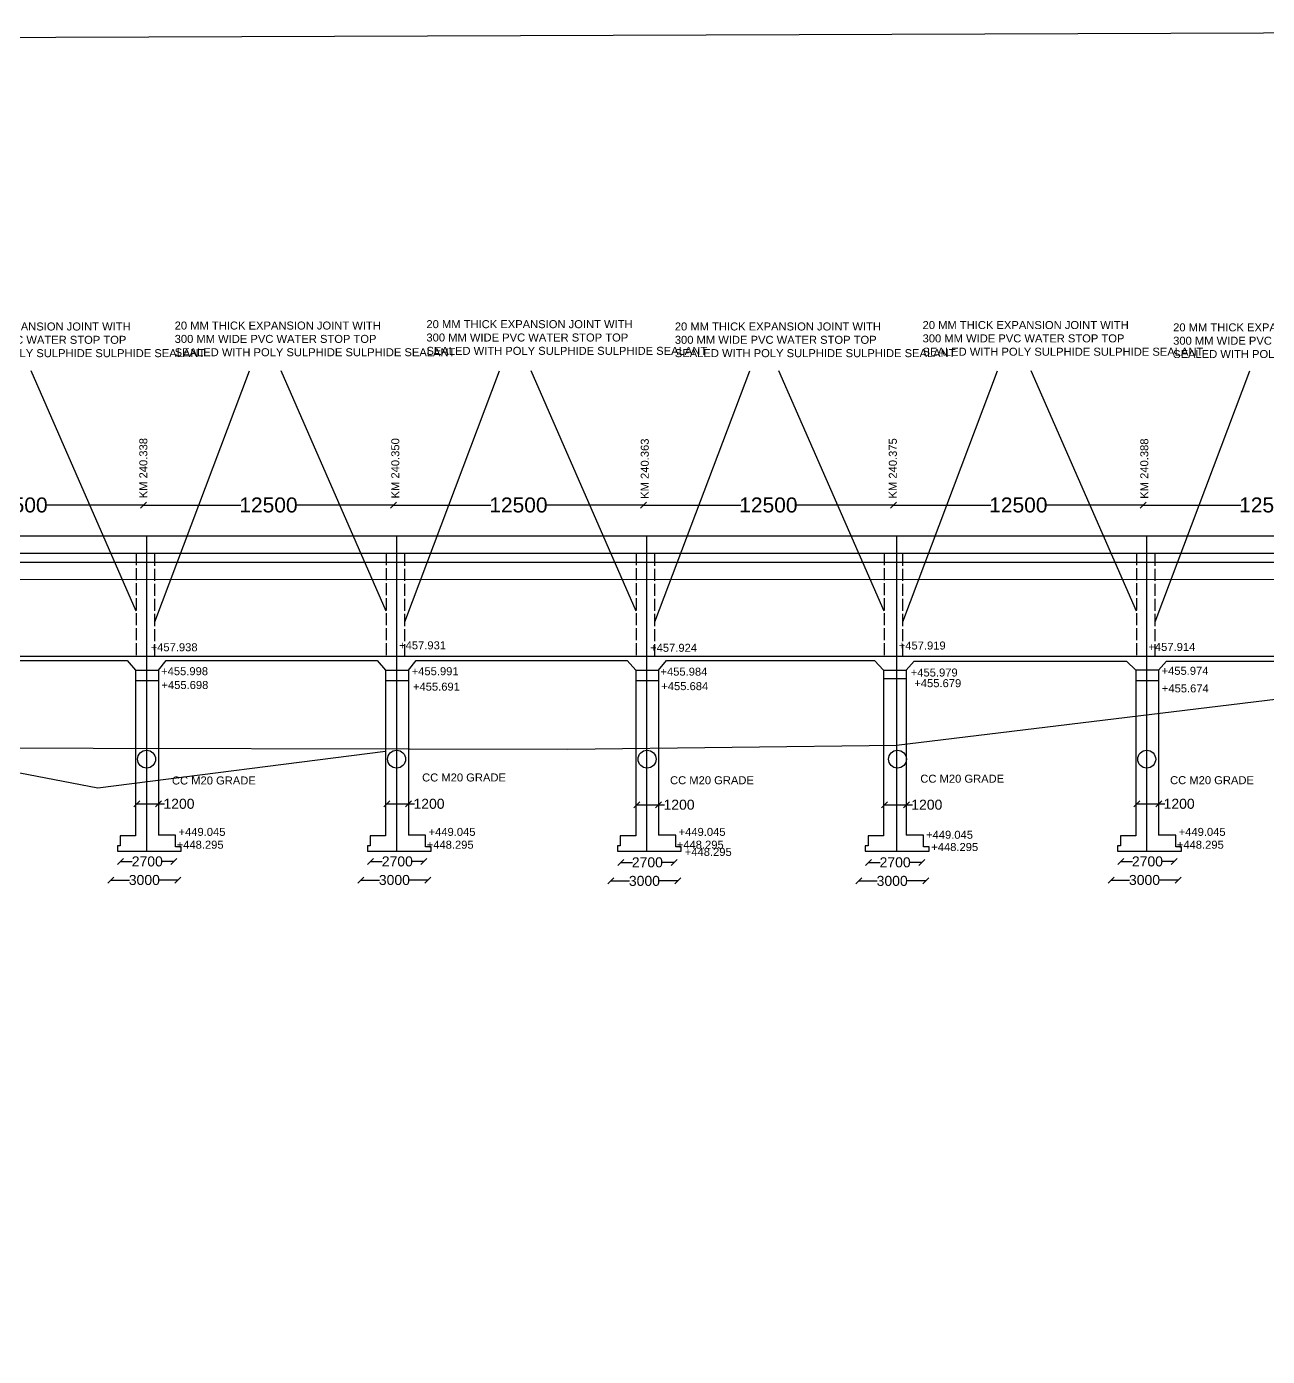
# Model space of a CAD drawing. Header units: millimetres. Extents: x -112454 to 301508, y -143387 to 43222.
# Drawn here: x 150782 to 212812, y -23251 to 43222 of the extents above; entities that cross this region are included whole.
import ezdxf

# ---------------------------------------------------------------- set-up
doc = ezdxf.new("R2010")
doc.units = ezdxf.units.MM
doc.header["$MEASUREMENT"] = 0
doc.linetypes.add('ACAD_ISO02W100', pattern=[15, 12, -3])
for name, color, linetype in [('DIMENSION', 7, 'Continuous'), ('DRAWING', 7, 'Continuous'), ('TEXT', 7, 'Continuous')]:
    doc.layers.add(name, color=color, linetype=linetype)
doc.styles.get("Standard").update_dxf_attribs({"font": 'arial.ttf', "height": 500})
doc.dimstyles.get("Standard").update_dxf_attribs({"dimtxt": 500, "dimasz": 300, "dimexe": 0.18, "dimexo": 0.0625, "dimgap": 0.09, "dimtad": 0, "dimdec": 0, "dimzin": 0, "dimdsep": 46, "dimtxsty": 'Standard', "dimblk": 'OBLIQUE', "dimcen": 0.09, "dimse1": 1, "dimse2": 1, "dimadec": 0, "dimazin": 0, "dimtfac": 1, "dimtdec": 0, "dimtofl": 0, "dimtmove": 0, "dimatfit": 3, "dimfxl": 0, "dimtolj": 1, "dimtzin": 0, "dimarcsym": 0})

# ---------------------------------------------------------------- blocks, each defined once
blk = doc.blocks.new('_Oblique')
at = {"color": 0, "linetype": 'ByBlock', "lineweight": -2}
blk.add_line((-0.5, -0.5), (0.5, 0.5), dxfattribs=at)
blk = doc.blocks.new('*D264')
at = {"layer": 'Defpoints', "color": 0, "transparency": 16777216}
for p in [(156292, 4186), (157377, 4370), (157377, 4186)]:
    blk.add_point(p, dxfattribs=at)
at = {"layer": 'DIMENSION', "color": 0, "lineweight": -2, "transparency": 16777216}
for p, q in [((156292, 4370), (157377, 4370)), ((157377, 4370), (157677, 4370))]:
    blk.add_line(p, q, dxfattribs=at)
at = {"layer": 'DIMENSION', "color": 0, "lineweight": -2, "transparency": 16777216, "xscale": 300, "yscale": 300, "zscale": 300, "rotation": 180}
blk.add_blockref('_Oblique', (156292, 4370), dxfattribs=at)
at = {"layer": 'DIMENSION', "color": 0, "lineweight": -2, "transparency": 16777216, "xscale": 300, "yscale": 300, "zscale": 300}
blk.add_blockref('_Oblique', (157377, 4370), dxfattribs=at)
at = {"layer": 'DIMENSION', "color": 0, "transparency": 16777216, "insert": (158399, 4370), "char_height": 500, "attachment_point": 5}
blk.add_mtext('\\A1;1200', dxfattribs=at)
blk = doc.blocks.new('*D262')
at = {"layer": 'Defpoints', "color": 0, "transparency": 16777216}
for p in [(155482, 1440), (158148, 1489), (158148, 1440)]:
    blk.add_point(p, dxfattribs=at)
at = {"layer": 'DIMENSION', "color": 0, "lineweight": -2, "transparency": 16777216}
for p, q in [((155482, 1489), (156065, 1489)), ((158148, 1489), (157565, 1489))]:
    blk.add_line(p, q, dxfattribs=at)
at = {"layer": 'DIMENSION', "color": 0, "lineweight": -2, "transparency": 16777216, "xscale": 300, "yscale": 300, "zscale": 300, "rotation": 180}
blk.add_blockref('_Oblique', (155482, 1489), dxfattribs=at)
at = {"layer": 'DIMENSION', "color": 0, "lineweight": -2, "transparency": 16777216, "xscale": 300, "yscale": 300, "zscale": 300}
blk.add_blockref('_Oblique', (158148, 1489), dxfattribs=at)
at = {"layer": 'DIMENSION', "color": 0, "transparency": 16777216, "insert": (156815, 1489), "char_height": 500, "attachment_point": 5}
blk.add_mtext('\\A1;2700', dxfattribs=at)
blk = doc.blocks.new('*D263')
at = {"layer": 'Defpoints', "color": 0, "transparency": 16777216}
for p in [(154993, 548), (158343, 561), (158343, 548)]:
    blk.add_point(p, dxfattribs=at)
at = {"layer": 'DIMENSION', "color": 0, "lineweight": -2, "transparency": 16777216}
for p, q in [((154993, 561), (155923, 561)), ((158343, 561), (157414, 561))]:
    blk.add_line(p, q, dxfattribs=at)
at = {"layer": 'DIMENSION', "color": 0, "lineweight": -2, "transparency": 16777216, "xscale": 300, "yscale": 300, "zscale": 300, "rotation": 180}
blk.add_blockref('_Oblique', (154993, 561), dxfattribs=at)
at = {"layer": 'DIMENSION', "color": 0, "lineweight": -2, "transparency": 16777216, "xscale": 300, "yscale": 300, "zscale": 300}
blk.add_blockref('_Oblique', (158343, 561), dxfattribs=at)
at = {"layer": 'DIMENSION', "color": 0, "transparency": 16777216, "insert": (156668, 561), "char_height": 500, "attachment_point": 5}
blk.add_mtext('\\A1;3000', dxfattribs=at)
blk = doc.blocks.new('*D267')
at = {"layer": 'Defpoints', "color": 0, "transparency": 16777216}
for p in [(168792, 4186), (169877, 4370), (169877, 4186)]:
    blk.add_point(p, dxfattribs=at)
at = {"layer": 'DIMENSION', "color": 0, "lineweight": -2, "transparency": 16777216}
for p, q in [((168792, 4370), (169877, 4370)), ((169877, 4370), (170177, 4370))]:
    blk.add_line(p, q, dxfattribs=at)
at = {"layer": 'DIMENSION', "color": 0, "lineweight": -2, "transparency": 16777216, "xscale": 300, "yscale": 300, "zscale": 300, "rotation": 180}
blk.add_blockref('_Oblique', (168792, 4370), dxfattribs=at)
at = {"layer": 'DIMENSION', "color": 0, "lineweight": -2, "transparency": 16777216, "xscale": 300, "yscale": 300, "zscale": 300}
blk.add_blockref('_Oblique', (169877, 4370), dxfattribs=at)
at = {"layer": 'DIMENSION', "color": 0, "transparency": 16777216, "insert": (170899, 4370), "char_height": 500, "attachment_point": 5}
blk.add_mtext('\\A1;1200', dxfattribs=at)
blk = doc.blocks.new('*D265')
at = {"layer": 'Defpoints', "color": 0, "transparency": 16777216}
for p in [(167982, 1440), (170648, 1489), (170648, 1440)]:
    blk.add_point(p, dxfattribs=at)
at = {"layer": 'DIMENSION', "color": 0, "lineweight": -2, "transparency": 16777216}
for p, q in [((167982, 1489), (168565, 1489)), ((170648, 1489), (170065, 1489))]:
    blk.add_line(p, q, dxfattribs=at)
at = {"layer": 'DIMENSION', "color": 0, "lineweight": -2, "transparency": 16777216, "xscale": 300, "yscale": 300, "zscale": 300, "rotation": 180}
blk.add_blockref('_Oblique', (167982, 1489), dxfattribs=at)
at = {"layer": 'DIMENSION', "color": 0, "lineweight": -2, "transparency": 16777216, "xscale": 300, "yscale": 300, "zscale": 300}
blk.add_blockref('_Oblique', (170648, 1489), dxfattribs=at)
at = {"layer": 'DIMENSION', "color": 0, "transparency": 16777216, "insert": (169315, 1489), "char_height": 500, "attachment_point": 5}
blk.add_mtext('\\A1;2700', dxfattribs=at)
blk = doc.blocks.new('*D266')
at = {"layer": 'Defpoints', "color": 0, "transparency": 16777216}
for p in [(167493, 548), (170843, 561), (170843, 548)]:
    blk.add_point(p, dxfattribs=at)
at = {"layer": 'DIMENSION', "color": 0, "lineweight": -2, "transparency": 16777216}
for p, q in [((167493, 561), (168423, 561)), ((170843, 561), (169914, 561))]:
    blk.add_line(p, q, dxfattribs=at)
at = {"layer": 'DIMENSION', "color": 0, "lineweight": -2, "transparency": 16777216, "xscale": 300, "yscale": 300, "zscale": 300, "rotation": 180}
blk.add_blockref('_Oblique', (167493, 561), dxfattribs=at)
at = {"layer": 'DIMENSION', "color": 0, "lineweight": -2, "transparency": 16777216, "xscale": 300, "yscale": 300, "zscale": 300}
blk.add_blockref('_Oblique', (170843, 561), dxfattribs=at)
at = {"layer": 'DIMENSION', "color": 0, "transparency": 16777216, "insert": (169168, 561), "char_height": 500, "attachment_point": 5}
blk.add_mtext('\\A1;3000', dxfattribs=at)
blk = doc.blocks.new('*D270')
at = {"layer": 'Defpoints', "color": 0, "transparency": 16777216}
for p in [(181292, 4140), (182377, 4324), (182377, 4140)]:
    blk.add_point(p, dxfattribs=at)
at = {"layer": 'DIMENSION', "color": 0, "lineweight": -2, "transparency": 16777216}
for p, q in [((181292, 4324), (182377, 4324)), ((182377, 4324), (182677, 4324))]:
    blk.add_line(p, q, dxfattribs=at)
at = {"layer": 'DIMENSION', "color": 0, "lineweight": -2, "transparency": 16777216, "xscale": 300, "yscale": 300, "zscale": 300, "rotation": 180}
blk.add_blockref('_Oblique', (181292, 4324), dxfattribs=at)
at = {"layer": 'DIMENSION', "color": 0, "lineweight": -2, "transparency": 16777216, "xscale": 300, "yscale": 300, "zscale": 300}
blk.add_blockref('_Oblique', (182377, 4324), dxfattribs=at)
at = {"layer": 'DIMENSION', "color": 0, "transparency": 16777216, "insert": (183399, 4324), "char_height": 500, "attachment_point": 5}
blk.add_mtext('\\A1;1200', dxfattribs=at)
blk = doc.blocks.new('*D268')
at = {"layer": 'Defpoints', "color": 0, "transparency": 16777216}
for p in [(180482, 1395), (183148, 1444), (183148, 1395)]:
    blk.add_point(p, dxfattribs=at)
at = {"layer": 'DIMENSION', "color": 0, "lineweight": -2, "transparency": 16777216}
for p, q in [((180482, 1444), (181065, 1444)), ((183148, 1444), (182565, 1444))]:
    blk.add_line(p, q, dxfattribs=at)
at = {"layer": 'DIMENSION', "color": 0, "lineweight": -2, "transparency": 16777216, "xscale": 300, "yscale": 300, "zscale": 300, "rotation": 180}
blk.add_blockref('_Oblique', (180482, 1444), dxfattribs=at)
at = {"layer": 'DIMENSION', "color": 0, "lineweight": -2, "transparency": 16777216, "xscale": 300, "yscale": 300, "zscale": 300}
blk.add_blockref('_Oblique', (183148, 1444), dxfattribs=at)
at = {"layer": 'DIMENSION', "color": 0, "transparency": 16777216, "insert": (181815, 1444), "char_height": 500, "attachment_point": 5}
blk.add_mtext('\\A1;2700', dxfattribs=at)
blk = doc.blocks.new('*D269')
at = {"layer": 'Defpoints', "color": 0, "transparency": 16777216}
for p in [(179993, 503), (183343, 515), (183343, 503)]:
    blk.add_point(p, dxfattribs=at)
at = {"layer": 'DIMENSION', "color": 0, "lineweight": -2, "transparency": 16777216}
for p, q in [((179993, 515), (180923, 515)), ((183343, 515), (182414, 515))]:
    blk.add_line(p, q, dxfattribs=at)
at = {"layer": 'DIMENSION', "color": 0, "lineweight": -2, "transparency": 16777216, "xscale": 300, "yscale": 300, "zscale": 300, "rotation": 180}
blk.add_blockref('_Oblique', (179993, 515), dxfattribs=at)
at = {"layer": 'DIMENSION', "color": 0, "lineweight": -2, "transparency": 16777216, "xscale": 300, "yscale": 300, "zscale": 300}
blk.add_blockref('_Oblique', (183343, 515), dxfattribs=at)
at = {"layer": 'DIMENSION', "color": 0, "transparency": 16777216, "insert": (181668, 515), "char_height": 500, "attachment_point": 5}
blk.add_mtext('\\A1;3000', dxfattribs=at)
blk = doc.blocks.new('*D273')
at = {"layer": 'Defpoints', "color": 0, "transparency": 16777216}
for p in [(193677, 4140), (194762, 4324), (194762, 4140)]:
    blk.add_point(p, dxfattribs=at)
at = {"layer": 'DIMENSION', "color": 0, "lineweight": -2, "transparency": 16777216}
for p, q in [((193677, 4324), (194762, 4324)), ((194762, 4324), (195062, 4324))]:
    blk.add_line(p, q, dxfattribs=at)
at = {"layer": 'DIMENSION', "color": 0, "lineweight": -2, "transparency": 16777216, "xscale": 300, "yscale": 300, "zscale": 300, "rotation": 180}
blk.add_blockref('_Oblique', (193677, 4324), dxfattribs=at)
at = {"layer": 'DIMENSION', "color": 0, "lineweight": -2, "transparency": 16777216, "xscale": 300, "yscale": 300, "zscale": 300}
blk.add_blockref('_Oblique', (194762, 4324), dxfattribs=at)
at = {"layer": 'DIMENSION', "color": 0, "transparency": 16777216, "insert": (195785, 4324), "char_height": 500, "attachment_point": 5}
blk.add_mtext('\\A1;1200', dxfattribs=at)
blk = doc.blocks.new('*D271')
at = {"layer": 'Defpoints', "color": 0, "transparency": 16777216}
for p in [(192868, 1395), (195533, 1444), (195533, 1395)]:
    blk.add_point(p, dxfattribs=at)
at = {"layer": 'DIMENSION', "color": 0, "lineweight": -2, "transparency": 16777216}
for p, q in [((192868, 1444), (193450, 1444)), ((195533, 1444), (194951, 1444))]:
    blk.add_line(p, q, dxfattribs=at)
at = {"layer": 'DIMENSION', "color": 0, "lineweight": -2, "transparency": 16777216, "xscale": 300, "yscale": 300, "zscale": 300, "rotation": 180}
blk.add_blockref('_Oblique', (192868, 1444), dxfattribs=at)
at = {"layer": 'DIMENSION', "color": 0, "lineweight": -2, "transparency": 16777216, "xscale": 300, "yscale": 300, "zscale": 300}
blk.add_blockref('_Oblique', (195533, 1444), dxfattribs=at)
at = {"layer": 'DIMENSION', "color": 0, "transparency": 16777216, "insert": (194201, 1444), "char_height": 500, "attachment_point": 5}
blk.add_mtext('\\A1;2700', dxfattribs=at)
blk = doc.blocks.new('*D272')
at = {"layer": 'Defpoints', "color": 0, "transparency": 16777216}
for p in [(192379, 503), (195729, 515), (195729, 503)]:
    blk.add_point(p, dxfattribs=at)
at = {"layer": 'DIMENSION', "color": 0, "lineweight": -2, "transparency": 16777216}
for p, q in [((192379, 515), (193308, 515)), ((195729, 515), (194799, 515))]:
    blk.add_line(p, q, dxfattribs=at)
at = {"layer": 'DIMENSION', "color": 0, "lineweight": -2, "transparency": 16777216, "xscale": 300, "yscale": 300, "zscale": 300, "rotation": 180}
blk.add_blockref('_Oblique', (192379, 515), dxfattribs=at)
at = {"layer": 'DIMENSION', "color": 0, "lineweight": -2, "transparency": 16777216, "xscale": 300, "yscale": 300, "zscale": 300}
blk.add_blockref('_Oblique', (195729, 515), dxfattribs=at)
at = {"layer": 'DIMENSION', "color": 0, "transparency": 16777216, "insert": (194054, 515), "char_height": 500, "attachment_point": 5}
blk.add_mtext('\\A1;3000', dxfattribs=at)
blk = doc.blocks.new('*D276')
at = {"layer": 'Defpoints', "color": 0, "transparency": 16777216}
for p in [(206292, 4186), (207377, 4370), (207377, 4186)]:
    blk.add_point(p, dxfattribs=at)
at = {"layer": 'DIMENSION', "color": 0, "lineweight": -2, "transparency": 16777216}
for p, q in [((206292, 4370), (207377, 4370)), ((207377, 4370), (207677, 4370))]:
    blk.add_line(p, q, dxfattribs=at)
at = {"layer": 'DIMENSION', "color": 0, "lineweight": -2, "transparency": 16777216, "xscale": 300, "yscale": 300, "zscale": 300, "rotation": 180}
blk.add_blockref('_Oblique', (206292, 4370), dxfattribs=at)
at = {"layer": 'DIMENSION', "color": 0, "lineweight": -2, "transparency": 16777216, "xscale": 300, "yscale": 300, "zscale": 300}
blk.add_blockref('_Oblique', (207377, 4370), dxfattribs=at)
at = {"layer": 'DIMENSION', "color": 0, "transparency": 16777216, "insert": (208399, 4370), "char_height": 500, "attachment_point": 5}
blk.add_mtext('\\A1;1200', dxfattribs=at)
blk = doc.blocks.new('*D274')
at = {"layer": 'Defpoints', "color": 0, "transparency": 16777216}
for p in [(205482, 1440), (208148, 1489), (208148, 1440)]:
    blk.add_point(p, dxfattribs=at)
at = {"layer": 'DIMENSION', "color": 0, "lineweight": -2, "transparency": 16777216}
for p, q in [((205482, 1489), (206065, 1489)), ((208148, 1489), (207565, 1489))]:
    blk.add_line(p, q, dxfattribs=at)
at = {"layer": 'DIMENSION', "color": 0, "lineweight": -2, "transparency": 16777216, "xscale": 300, "yscale": 300, "zscale": 300, "rotation": 180}
blk.add_blockref('_Oblique', (205482, 1489), dxfattribs=at)
at = {"layer": 'DIMENSION', "color": 0, "lineweight": -2, "transparency": 16777216, "xscale": 300, "yscale": 300, "zscale": 300}
blk.add_blockref('_Oblique', (208148, 1489), dxfattribs=at)
at = {"layer": 'DIMENSION', "color": 0, "transparency": 16777216, "insert": (206815, 1489), "char_height": 500, "attachment_point": 5}
blk.add_mtext('\\A1;2700', dxfattribs=at)
blk = doc.blocks.new('*D275')
at = {"layer": 'Defpoints', "color": 0, "transparency": 16777216}
for p in [(204993, 548), (208343, 561), (208343, 548)]:
    blk.add_point(p, dxfattribs=at)
at = {"layer": 'DIMENSION', "color": 0, "lineweight": -2, "transparency": 16777216}
for p, q in [((204993, 561), (205923, 561)), ((208343, 561), (207414, 561))]:
    blk.add_line(p, q, dxfattribs=at)
at = {"layer": 'DIMENSION', "color": 0, "lineweight": -2, "transparency": 16777216, "xscale": 300, "yscale": 300, "zscale": 300, "rotation": 180}
blk.add_blockref('_Oblique', (204993, 561), dxfattribs=at)
at = {"layer": 'DIMENSION', "color": 0, "lineweight": -2, "transparency": 16777216, "xscale": 300, "yscale": 300, "zscale": 300}
blk.add_blockref('_Oblique', (208343, 561), dxfattribs=at)
at = {"layer": 'DIMENSION', "color": 0, "transparency": 16777216, "insert": (206668, 561), "char_height": 500, "attachment_point": 5}
blk.add_mtext('\\A1;3000', dxfattribs=at)
blk = doc.blocks.new('*D348')
at = {"layer": 'Defpoints', "color": 0, "transparency": 16777216}
for p in [(144128, 19305), (156624, 19305), (156624, 19305)]:
    blk.add_point(p, dxfattribs=at)
at = {"layer": 'DRAWING', "color": 0, "lineweight": -2, "transparency": 16777216}
for p, q in [((144128, 19305), (149002, 19305)), ((156624, 19305), (151751, 19305))]:
    blk.add_line(p, q, dxfattribs=at)
at = {"layer": 'DRAWING', "color": 0, "lineweight": -2, "transparency": 16777216, "xscale": 300, "yscale": 300, "zscale": 300, "rotation": 180}
blk.add_blockref('_Oblique', (144128, 19305), dxfattribs=at)
at = {"layer": 'DRAWING', "color": 0, "lineweight": -2, "transparency": 16777216, "xscale": 300, "yscale": 300, "zscale": 300}
blk.add_blockref('_Oblique', (156624, 19305), dxfattribs=at)
at = {"layer": 'DRAWING', "color": 0, "transparency": 16777216, "insert": (150376, 19305), "char_height": 750, "attachment_point": 5}
blk.add_mtext('\\A1;12500', dxfattribs=at)
blk = doc.blocks.new('*D349')
at = {"layer": 'Defpoints', "color": 0, "transparency": 16777216}
for p in [(156624, 19305), (169120, 19305), (169120, 19305)]:
    blk.add_point(p, dxfattribs=at)
at = {"layer": 'DRAWING', "color": 0, "lineweight": -2, "transparency": 16777216}
for p, q in [((156624, 19305), (161498, 19305)), ((169120, 19305), (164247, 19305))]:
    blk.add_line(p, q, dxfattribs=at)
at = {"layer": 'DRAWING', "color": 0, "lineweight": -2, "transparency": 16777216, "xscale": 300, "yscale": 300, "zscale": 300, "rotation": 180}
blk.add_blockref('_Oblique', (156624, 19305), dxfattribs=at)
at = {"layer": 'DRAWING', "color": 0, "lineweight": -2, "transparency": 16777216, "xscale": 300, "yscale": 300, "zscale": 300}
blk.add_blockref('_Oblique', (169120, 19305), dxfattribs=at)
at = {"layer": 'DRAWING', "color": 0, "transparency": 16777216, "insert": (162872, 19305), "char_height": 750, "attachment_point": 5}
blk.add_mtext('\\A1;12500', dxfattribs=at)
blk = doc.blocks.new('*D350')
at = {"layer": 'Defpoints', "color": 0, "transparency": 16777216}
for p in [(169120, 19305), (181616, 19305), (181616, 19305)]:
    blk.add_point(p, dxfattribs=at)
at = {"layer": 'DRAWING', "color": 0, "lineweight": -2, "transparency": 16777216}
for p, q in [((169120, 19305), (173994, 19305)), ((181616, 19305), (176743, 19305))]:
    blk.add_line(p, q, dxfattribs=at)
at = {"layer": 'DRAWING', "color": 0, "lineweight": -2, "transparency": 16777216, "xscale": 300, "yscale": 300, "zscale": 300, "rotation": 180}
blk.add_blockref('_Oblique', (169120, 19305), dxfattribs=at)
at = {"layer": 'DRAWING', "color": 0, "lineweight": -2, "transparency": 16777216, "xscale": 300, "yscale": 300, "zscale": 300}
blk.add_blockref('_Oblique', (181616, 19305), dxfattribs=at)
at = {"layer": 'DRAWING', "color": 0, "transparency": 16777216, "insert": (175368, 19305), "char_height": 750, "attachment_point": 5}
blk.add_mtext('\\A1;12500', dxfattribs=at)
blk = doc.blocks.new('*D351')
at = {"layer": 'Defpoints', "color": 0, "transparency": 16777216}
for p in [(181616, 19305), (194112, 19305), (194112, 19305)]:
    blk.add_point(p, dxfattribs=at)
at = {"layer": 'DRAWING', "color": 0, "lineweight": -2, "transparency": 16777216}
for p, q in [((181616, 19305), (186489, 19305)), ((194112, 19305), (189239, 19305))]:
    blk.add_line(p, q, dxfattribs=at)
at = {"layer": 'DRAWING', "color": 0, "lineweight": -2, "transparency": 16777216, "xscale": 300, "yscale": 300, "zscale": 300, "rotation": 180}
blk.add_blockref('_Oblique', (181616, 19305), dxfattribs=at)
at = {"layer": 'DRAWING', "color": 0, "lineweight": -2, "transparency": 16777216, "xscale": 300, "yscale": 300, "zscale": 300}
blk.add_blockref('_Oblique', (194112, 19305), dxfattribs=at)
at = {"layer": 'DRAWING', "color": 0, "transparency": 16777216, "insert": (187864, 19305), "char_height": 750, "attachment_point": 5}
blk.add_mtext('\\A1;12500', dxfattribs=at)
blk = doc.blocks.new('*D352')
at = {"layer": 'Defpoints', "color": 0, "transparency": 16777216}
for p in [(194112, 19305), (206608, 19305), (206608, 19305)]:
    blk.add_point(p, dxfattribs=at)
at = {"layer": 'DRAWING', "color": 0, "lineweight": -2, "transparency": 16777216}
for p, q in [((194112, 19305), (198985, 19305)), ((206608, 19305), (201735, 19305))]:
    blk.add_line(p, q, dxfattribs=at)
at = {"layer": 'DRAWING', "color": 0, "lineweight": -2, "transparency": 16777216, "xscale": 300, "yscale": 300, "zscale": 300, "rotation": 180}
blk.add_blockref('_Oblique', (194112, 19305), dxfattribs=at)
at = {"layer": 'DRAWING', "color": 0, "lineweight": -2, "transparency": 16777216, "xscale": 300, "yscale": 300, "zscale": 300}
blk.add_blockref('_Oblique', (206608, 19305), dxfattribs=at)
at = {"layer": 'DRAWING', "color": 0, "transparency": 16777216, "insert": (200360, 19305), "char_height": 750, "attachment_point": 5}
blk.add_mtext('\\A1;12500', dxfattribs=at)
blk = doc.blocks.new('*D353')
at = {"layer": 'Defpoints', "color": 0, "transparency": 16777216}
for p in [(206608, 19305), (219104, 19305), (219104, 19305)]:
    blk.add_point(p, dxfattribs=at)
at = {"layer": 'DRAWING', "color": 0, "lineweight": -2, "transparency": 16777216}
for p, q in [((206608, 19305), (211481, 19305)), ((219104, 19305), (214231, 19305))]:
    blk.add_line(p, q, dxfattribs=at)
at = {"layer": 'DRAWING', "color": 0, "lineweight": -2, "transparency": 16777216, "xscale": 300, "yscale": 300, "zscale": 300, "rotation": 180}
blk.add_blockref('_Oblique', (206608, 19305), dxfattribs=at)
at = {"layer": 'DRAWING', "color": 0, "lineweight": -2, "transparency": 16777216, "xscale": 300, "yscale": 300, "zscale": 300}
blk.add_blockref('_Oblique', (219104, 19305), dxfattribs=at)
at = {"layer": 'DRAWING', "color": 0, "transparency": 16777216, "insert": (212856, 19305), "char_height": 750, "attachment_point": 5}
blk.add_mtext('\\A1;12500', dxfattribs=at)

msp = doc.modelspace()

# ---------------------------------------------------------------- linework, layer by layer
at = {"layer": 'DRAWING'}
msp.add_lwpolyline([(-112453.7, 41744.4), (300852.5, 43222.4), (301507.5, -139955.3), (-111798.6, -141433.3)], close=True, dxfattribs=at)
for points in [[(156261.3, 14004.5), (151009.3, 26015.5)], [(157194.5, 13464.2), (161929.5, 26016.2)], [(168761.3, 14004.5), (163509.3, 26015.5)], [(169694.5, 13464.2), (174429.5, 26016.2)], [(181261.3, 14004.5), (176009.3, 26015.5)], [(182194.5, 13464.2), (186929.5, 26016.2)], [(193646.8, 14004.5), (188394.8, 26015.5)], [(194580, 13464.2), (199315, 26016.2)], [(206261.3, 14004.5), (201009.3, 26015.5)], [(207194.5, 13464.2), (211929.5, 26016.2)], [(-55129.2, 10439.3), (-10186.3, 7135.4), (-517.8, 7135.4), (18732, 9121.8), (20424.2, 9121.8), (43732, 8644.6), (44870.8, 8644.6), (56232, 7972.7), (71180.7, 7252.8), (89988.9, 7243.2), (102866.8, 7236.7), (123250.9, 7226.3), (146175.4, 7177.6), (177846.8, 7110.4), (194268.5, 7296.3), (220219.4, 10446.1), (224347.4, 10947.2), (236161.2, 16897.8), (237768.6, 20505.2)], [(-80772, 16897.8), (-80772, 17767), (244117.3, 17767), (244117.3, 11759.6)], [(156768.5, 17767), (156768.5, 2000)], [(169268.5, 17767), (169268.5, 2000)], [(181768.5, 17767), (181768.5, 2000)], [(194268.5, 17767), (194268.5, 2000)], [(206768.5, 17767), (206768.5, 2000)], [(-105781.4, 16897.8), (269232.9, 16897.8)], [(-105781.4, 16897.8), (-105781.4, 11759.6), (269297.2, 11759.6), (269232.9, 16897.8)], [(-80772, 16457.2), (244117.3, 16457.2)], [(-105781.4, 15598.3), (269249.3, 15587.1)], [(144870.8, 11058.5), (145263.6, 11537.9), (155809.9, 11537.9), (156232, 11055.6)], [(157370.8, 11058.5), (157763.6, 11537.9), (168309.9, 11537.9), (168732, 11055.6)], [(169870.8, 11058.5), (170263.6, 11537.9), (180809.9, 11537.9), (181232, 11055.6)], [(182370.8, 11058.5), (182763.6, 11537.9), (193166, 11537.9), (193617.6, 11055.6)], [(194756.4, 11055.6), (195149.8, 11509.3), (205773.5, 11509.3), (206232, 11055.6)], [(207370.8, 11055.6), (207764.3, 11509.3), (218214.7, 11509.3), (218732, 11055.6)], [(156232, 11055.6), (156232, 2768.1), (155462.7, 2768.1), (155462.7, 2275.9), (155318.9, 2275.9), (155318.9, 2000), (158510.1, 2000), (158510.1, 2220.8), (158232, 2220.8), (158232, 2806.4), (157370.8, 2806.4)], [(156232, 11055.6), (157370.8, 11055.6)], [(157370.8, 11055.6), (157370.8, 2806.4)], [(168732, 11055.6), (168732, 2768.1), (167962.7, 2768.1), (167962.7, 2275.9), (167818.9, 2275.9), (167818.9, 2000), (171010.1, 2000), (171010.1, 2220.8), (170732, 2220.8), (170732, 2806.4), (169870.8, 2806.4)], [(168732, 11055.6), (169870.8, 11058.5)], [(169870.8, 11055.6), (169870.8, 2806.4)], [(181232, 11055.6), (181232, 2768.1), (180462.7, 2768.1), (180462.7, 2275.9), (180318.9, 2275.9), (180318.9, 2000), (183510.1, 2000), (183510.1, 2220.8), (183232, 2220.8), (183232, 2806.4), (182370.8, 2806.4)], [(181232, 11055.6), (182370.8, 11055.6)], [(182370.8, 11055.6), (182370.8, 2806.4)], [(193617.6, 11055.6), (193617.6, 2768.1), (192848.3, 2768.1), (192848.3, 2275.9), (192704.4, 2275.9), (192704.4, 2000), (195895.6, 2000), (195895.6, 2220.8), (195617.5, 2220.8), (195617.5, 2806.4), (194756.4, 2806.4)], [(193617.6, 11055.6), (194756.4, 11055.6)], [(194756.4, 11055.6), (194756.4, 2806.4)], [(206232, 11055.6), (206232, 2768.1), (205462.7, 2768.1), (205462.7, 2275.9), (205318.9, 2275.9), (205318.9, 2000), (208510.1, 2000), (208510.1, 2220.8), (208232, 2220.8), (208232, 2806.4), (207370.8, 2806.4)], [(207370.8, 11055.6), (206232, 11055.6)], [(207370.8, 11055.6), (207370.8, 2806.4)], [(156232, 10536.5), (157370.8, 10536.5)], [(168732, 10536.5), (169870.8, 10536.5)], [(181232, 10536.5), (182370.8, 10536.5)], [(194756.4, 10624.4), (193617.6, 10624.4)], [(206232, 10536.5), (207370.8, 10536.5)], [(144870.8, 6985.8), (154337, 5172.7), (168732, 7005.8)]]:
    msp.add_lwpolyline(points, dxfattribs=at)
at = {"layer": 'DRAWING', "linetype": 'ACAD_ISO02W100', "ltscale": 50}
for points in [[(156261.3, 16897.8), (156261.3, 11759.6)], [(157194.5, 11759.6), (157194.5, 16897.8)], [(168761.3, 16897.8), (168761.3, 11759.6)], [(169694.5, 11759.6), (169694.5, 16897.8)], [(181261.3, 16897.8), (181261.3, 11759.6)], [(182194.5, 11759.6), (182194.5, 16897.8)], [(193646.8, 16897.8), (193646.8, 11759.6)], [(194580, 11759.6), (194580, 16897.8)], [(206261.3, 16897.8), (206261.3, 11759.6)], [(207194.5, 11759.6), (207194.5, 16897.8)]]:
    msp.add_lwpolyline(points, dxfattribs=at)
at = {"layer": 'DRAWING'}
for centre in [(156778.8, 6603.1), (169276.9, 6603.1), (181800.6, 6603.1), (194317.8, 6603.1), (206778.7, 6603.1)]:
    msp.add_circle(centre, 448.6, dxfattribs=at)

# ---------------------------------------------------------------- texts
at = {"layer": 'TEXT'}
for s, p in [('KM 240.338', (156816.8, 19643.1)), ('KM 240.350', (169412.8, 19635.3)), ('KM 240.363', (181884.7, 19616.7)), ('KM 240.375', (194285.6, 19632.1)), ('KM 240.388', (206857, 19619.9))]:
    msp.add_text(s, height=400, rotation=90, dxfattribs=at).set_placement(p)
for s, p in [('+457.938', (156983.1, 11997.1)), ('+457.931', (169403.8, 12095)), ('+457.924', (181951.9, 11971.2)), ('+457.919', (194381.8, 12084.3)), ('+457.914', (206861.5, 12013.2)), ('+455.998', (157506.3, 10800.7)), ('+455.991', (170033, 10798.8)), ('+455.984', (182469.1, 10778.9)), ('+455.979', (194982.1, 10734.4)), ('+455.974', (207520.6, 10819.2)), ('+455.698', (157522.2, 10111.4)), ('+455.691', (170097.2, 10028.8)), ('+455.684', (182510.8, 10053.5)), ('+455.679', (195159.4, 10202.6)), ('+455.674', (207534.3, 9941)), ('CC M20 GRADE', (158049.3, 5337)), ('CC M20 GRADE', (170554.1, 5487.8)), ('CC M20 GRADE', (182949.4, 5349.1)), ('CC M20 GRADE', (195459.7, 5426.5)), ('CC M20 GRADE', (207947.2, 5353.1)), ('+449.045', (158376.2, 2767.8)), ('+449.045', (170876.2, 2767.8)), ('+449.045', (183376.2, 2767.8)), ('+449.045', (195746.7, 2624.4)), ('+449.045', (208376.2, 2767.8)), ('+448.295', (158284.6, 2127.1)), ('+448.295', (170784.6, 2127.1)), ('+448.295', (183284.6, 2127.1)), ('+448.295', (183685.8, 1766.1)), ('+448.295', (196005.9, 2010.8)), ('+448.295', (208284.6, 2127.1))]:
    msp.add_text(s, height=400, dxfattribs=at).set_placement(p)
at = {"layer": 'TEXT', "char_height": 400, "width": 13559.524, "attachment_point": 1}
for insert in [(145678.7, 28431.7), (158183.4, 28478.2), (170769.8, 28547.8), (183187.6, 28432.6), (195573.9, 28503.6), (208099.9, 28387.6)]:
    msp.add_mtext('20 MM THICK EXPANSION JOINT WITH\\P300 MM WIDE PVC WATER STOP TOP\\PSEALED WITH POLY SULPHIDE SULPHIDE SEALANT', dxfattribs=dict(at, insert=insert))

# ---------------------------------------------------------------- dimensions: what is measured, and where the dimension line sits
at = {"layer": 'DIMENSION'}
for base, p1, p2, text, picture, middle in [((157376.7, 4369.8), (156291.5, 4185.6), (157376.7, 4185.6), '1200', '*D264', (158399, 4369.8)), ((169876.7, 4369.8), (168791.5, 4185.6), (169876.7, 4185.6), '1200', '*D267', (170899, 4369.8)), ((207376.7, 4369.8), (206291.5, 4185.6), (207376.7, 4185.6), '1200', '*D276', (208399, 4369.8)), ((182376.7, 4324.1), (181291.5, 4139.9), (182376.7, 4139.9), '1200', '*D270', (183399, 4324.1)), ((194762.3, 4324.1), (193677.1, 4139.9), (194762.3, 4139.9), '1200', '*D273', (195784.6, 4324.1)), ((158147.6, 1489.3), (155482.3, 1440.4), (158147.6, 1440.4), '2700', '*D262', (156815, 1489.3)), ((170647.6, 1489.3), (167982.3, 1440.4), (170647.6, 1440.4), '2700', '*D265', (169315, 1489.3)), ((183147.6, 1443.6), (180482.3, 1394.7), (183147.6, 1394.7), '2700', '*D268', (181815, 1443.6)), ((195533.2, 1443.6), (192867.8, 1394.7), (195533.2, 1394.7), '2700', '*D271', (194200.5, 1443.6)), ((208147.6, 1489.3), (205482.3, 1440.4), (208147.6, 1440.4), '2700', '*D274', (206815, 1489.3)), ((158343.3, 560.7), (154993.2, 548.5), (158343.3, 548.5), '3000', '*D263', (156668.3, 560.7)), ((170843.3, 560.7), (167493.2, 548.5), (170843.3, 548.5), '3000', '*D266', (169168.3, 560.7)), ((183343.3, 515), (179993.2, 502.8), (183343.3, 502.8), '3000', '*D269', (181668.3, 515)), ((195728.8, 515), (192378.8, 502.8), (195728.8, 502.8), '3000', '*D272', (194053.8, 515)), ((208343.3, 560.7), (204993.2, 548.5), (208343.3, 548.5), '3000', '*D275', (206668.3, 560.7))]:
    dim = msp.add_linear_dim(base=base, p1=p1, p2=p2, text=text, dimstyle='Standard', dxfattribs=at)
    dim.commit()
    dim.dimension.update_dxf_attribs({"geometry": picture, "text_midpoint": middle})
at = {"layer": 'DRAWING'}
for base, p1, p2, picture, middle in [((156624.3, 19305.3), (144128.3, 19305.3), (156624.3, 19305.3), '*D348', (150376.3, 19305.3)), ((169120.3, 19305.3), (156624.3, 19305.3), (169120.3, 19305.3), '*D349', (162872.3, 19305.3)), ((181616.3, 19305.3), (169120.3, 19305.3), (181616.3, 19305.3), '*D350', (175368.3, 19305.3)), ((194112.2, 19305.3), (181616.3, 19305.3), (194112.2, 19305.3), '*D351', (187864.2, 19305.3)), ((206608.2, 19305.3), (194112.2, 19305.3), (206608.2, 19305.3), '*D352', (200360.2, 19305.3)), ((219104.2, 19305.3), (206608.2, 19305.3), (219104.2, 19305.3), '*D353', (212856.2, 19305.3))]:
    dim = msp.add_linear_dim(base=base, p1=p1, p2=p2, text='12500', dimstyle='Standard', dxfattribs=at)
    dim.commit()
    dim.dimension.update_dxf_attribs({"geometry": picture, "text_midpoint": middle})

doc.saveas('drawing.dxf')
